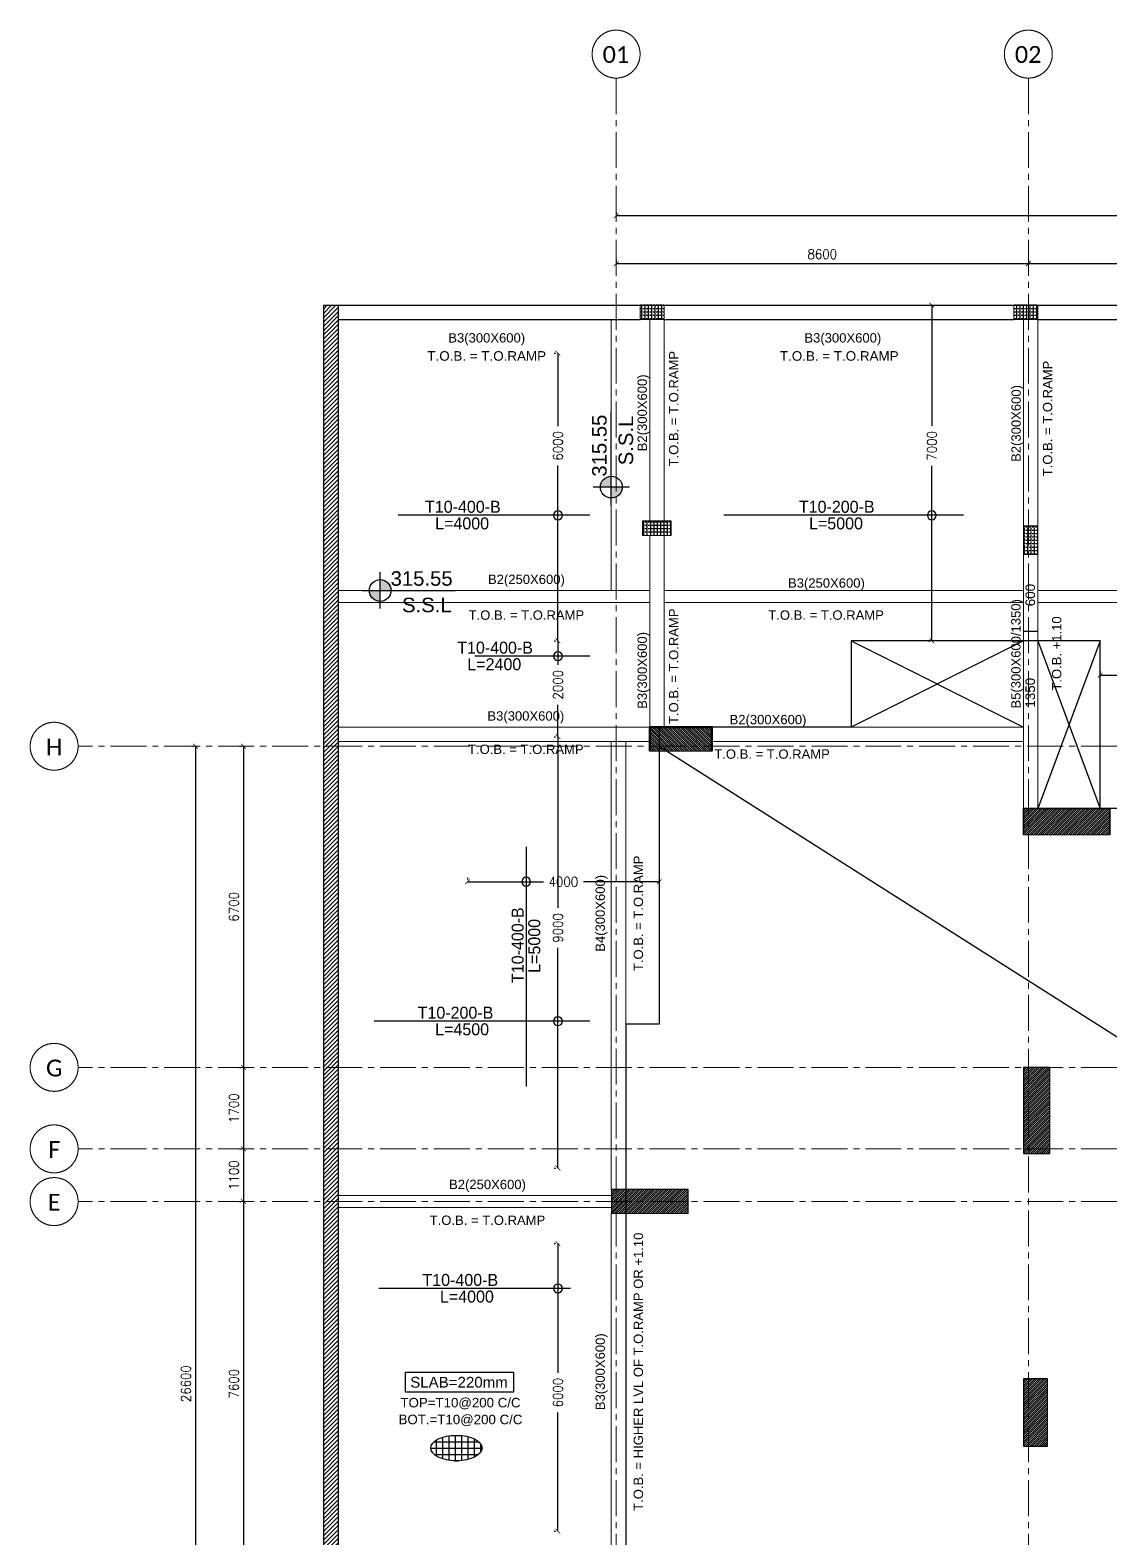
# Model space of a CAD drawing. Header units: millimetres. Extents: x -967280 to 3852, y 2833 to 1955156.
# Drawn here: x -353053 to -330529, y 597322 to 628777 of the extents above; entities that cross this region are included whole.
import ezdxf
from ezdxf.enums import TextEntityAlignment as Align

# ---------------------------------------------------------------- set-up
doc = ezdxf.new("R2010")
doc.units = ezdxf.units.MM
doc.header["$LTSCALE"] = 1000
doc.header["$PDMODE"] = 35
doc.header["$PDSIZE"] = 25
for name, pattern in [('$0$DASHED2', [0.375, 0.25, -0.125]), ('Columns_Structural070816$0$CENTER2', [1.125, 0.75, -0.125, 0.125, -0.125]), ('HRZN_Line-Ptrn-Sold', [9144001.0, 9144000.0, -1]), ('XREF-ST-FRAMING 1ST FLOOR$0$CENTER', [50.8, 31.75, -6.35, 6.35, -6.35]), ('XREF-ST-FRAMING 1ST FLOOR$0$HIDDEN2', [0.1875, 0.125, -0.0625])]:
    doc.linetypes.add(name, pattern=pattern)
for name, color, linetype in [('_N-DIM 3', 7, 'Continuous'), ('B05-FIRST FLOOR PLAN$0$STR_ROOF RFT$0$S-SYMB', 30, 'Continuous'), ('R.C. footing', 4, 'Continuous'), ('S - BATH Hach', 1, 'Continuous'), ('S - col hach', 1, 'Continuous'), ('S - dot', 1, 'Continuous'), ('S -Beams', 2, 'Continuous'), ('ST-LEVEL', 3, 'Continuous'), ('XREF-ST-FRAMING 1ST FLOOR$0$ST-BEAM', 4, 'XREF-ST-FRAMING 1ST FLOOR$0$HIDDEN2'), ('XREF-ST-FRAMING 1ST FLOOR$0$ST-BEAM MARK', 3, 'Continuous'), ('XREF-ST-FRAMING 1ST FLOOR$0$ST-SLAB TH. TXT', 3, 'Continuous')]:
    doc.layers.add(name, color=color, linetype=linetype)
for name, color, linetype, lineweight in [('A-AX-ATT-100', 7, 'HRZN_Line-Ptrn-Sold', 18), ('BEAMS', 3, 'HRZN_Line-Ptrn-Sold', 18), ('S - column', 6, 'Continuous', 60), ('S-TEXT-1', 3, 'Continuous', 20), ('S-TEXT-3', 8, 'Continuous', 13), ('ST-000-AXIS', 9, 'Columns_Structural070816$0$CENTER2', 9), ('ST-203-SLAB-TXT', 7, 'Continuous', 30), ('ST-RFT-BOT', 2, '$0$DASHED2', 30)]:
    doc.layers.add(name, color=color, linetype=linetype, lineweight=lineweight)
doc.styles.add('Arial_3', font='arial.ttf', dxfattribs={"height": 7999.15942})
doc.styles.add('B05-FIRST FLOOR PLAN$0$T25-100', font='STENCIL.shx', dxfattribs={"height": 250})
doc.styles.add('Calibri_2', font='calibri.ttf', dxfattribs={"height": 300})
doc.styles.add('ISO', font='isocp2.shx', dxfattribs={"width": 0.8})
doc.styles.add('STRECTURAL', font='arial.ttf')
doc.styles.add('TUNELNO', font='romans.shx', dxfattribs={"width": 0.9})
doc.styles.add('XREF-ST-FRAMING 1ST FLOOR$0$ROMANS-TITLE', font='ROMANS.shx', dxfattribs={"width": 0.8})
doc.styles.add('XREF-ST-FRAMING 1ST FLOOR$0$STRECTURAL', font='arial.ttf')
doc.dimstyles.new('Copy(2) of DSEC', dxfattribs={"dimtxt": 200, "dimasz": 100, "dimexe": 50, "dimexo": 80, "dimgap": 100, "dimtad": 1, "dimdec": 0, "dimrnd": 5, "dimzin": 0, "dimdsep": 46, "dimtxsty": 'TUNELNO', "dimblk": 'ARCHTICK', "dimcen": 0.09, "dimclrd": 1, "dimclre": 1, "dimclrt": 3, "dimadec": 0, "dimazin": 0, "dimtfac": 0.78125, "dimtdec": 0, "dimtix": 1, "dimtmove": 2, "dimatfit": 3, "dimldrblk": 'ARCHTICK', "dimfxl": 1, "dimtolj": 1, "dimtzin": 0, "dimarcsym": 0})
pattern_1 = [(90, (613578.686, -423037.37), (-69.85, 4e-15), [50.8, -19.05]), (180, (613578.686, -423037.37), (-9e-15, -69.85), [50.8, -19.05])]

# ---------------------------------------------------------------- blocks, each defined once
blk = doc.blocks.new('A$C46269fcd new')
at = {"layer": 'S - BATH Hach', "ltscale": 30, "transparency": 33554483}
h = blk.add_hatch(dxfattribs=at)
h.set_pattern_fill('ANSI31', color=1, scale=20)
h.set_pattern_definition([(45, (643184.17, -484711.8), (-44.9012806, 44.9012806), [])])
h.paths.add_polyline_path([(47835, 35800), (47835, -9200), (-6100, -9200), (-6100, 35800), (-5800, 35800), (-5800, -8900), (47535, -8900), (47535, 35800)])
at = {"layer": 'S - col hach', "true_color": 0xcd6928}
h = blk.add_hatch(dxfattribs=at)
h.set_pattern_fill('ANGLE', color=32, scale=10, angle=90)
h.set_pattern_definition([(90, (-414148.87, -510539.72), (-69.85, 4e-15), [50.8, -19.05]), (180, (-414148.87, -510539.72), (-9e-15, -69.85), [50.8, -19.05])])
h.paths.add_polyline_path([(550, 31300), (550, 31000), (1150, 31000), (1150, 31300)])
h = blk.add_hatch(dxfattribs=at)
h.set_pattern_fill('ANGLE', color=32, scale=10, angle=90)
h.set_pattern_definition([(90, (-416898.87, -510439.72), (-69.85, 4e-15), [50.8, -19.05]), (180, (-416898.87, -510439.72), (-9e-15, -69.85), [50.8, -19.05])])
h.paths.add_polyline_path([(8800, 31200), (8500, 31200), (8500, 30600), (8800, 30600)])
at = {"layer": 'R.C. footing'}
blk.add_line((-5800, 35800), (-5800, 35800), dxfattribs=at)
at = {"layer": 'R.C. footing', "color": 4, "ltscale": 30}
blk.add_lwpolyline([(47835, 35800), (47835, -9200), (-6100, -9200), (-6100, 35800), (-5800, 35800), (-5800, -8900), (47535, -8900), (47535, 35800)], close=True, dxfattribs=at)
at = {"layer": 'S - column', "lineweight": 15}
for points in [[(550, 31300), (550, 31000), (1150, 31000), (1150, 31300)], [(8800, 31200), (8500, 31200), (8500, 30600), (8800, 30600)]]:
    blk.add_lwpolyline(points, close=True, dxfattribs=at)
blk = doc.blocks.new('FROM FOUNDATION TO UPPER LOWER BASEMENT_COLUMNS(new2)')
at = {"layer": 'S - col hach'}
h = blk.add_hatch(dxfattribs=at)
h.set_pattern_fill('ANSI31', color=256, scale=10, angle=90)
h.set_pattern_definition([(135, (1651950.9, 412690.996), (-22.4506403, -22.4506403), [])])
h.paths.add_polyline_path([(418899, 637440), (417599, 637440), (417599, 636940), (418899, 636940)])
h = blk.add_hatch(dxfattribs=at)
h.set_pattern_fill('ANSI31', color=256, scale=10)
h.set_pattern_definition([(45, (193250.144, -596912.31), (-22.4506403, 22.4506403), [])])
h.paths.add_polyline_path([(427199, 635190), (427199, 635740), (425399, 635740), (425399, 635190)])
h = blk.add_hatch(dxfattribs=at)
h.set_pattern_fill('ANSI31', color=256, scale=10)
h.set_pattern_definition([(45, (-119733.897, -851549.915), (-22.4506403, 22.4506403), [])])
h.paths.add_polyline_path([(425949, 630340), (425399, 630340), (425399, 628540), (425949, 628540)])
h = blk.add_hatch(dxfattribs=at)
h.set_pattern_fill('ANSI31', color=256, scale=10)
h.set_pattern_definition([(45, (193250.144, -596912.31), (-22.4506403, 22.4506403), [])])
h.paths.add_polyline_path([(416799, 627290), (418399, 627290), (418399, 627790), (416799, 627790)])
h = blk.add_hatch(dxfattribs=at)
h.set_pattern_fill('ANSI31', color=256, scale=10)
h.set_pattern_definition([(45, (193250.144, -602312.31), (-22.4506403, 22.4506403), [])])
h.paths.add_polyline_path([(425899, 623840), (425399, 623840), (425399, 622440), (425899, 622440)])
at = {"layer": 'S - column', "lineweight": 15}
for points in [[(417599, 636940), (418899, 636940), (418899, 637440), (417599, 637440)], [(427199, 635190), (425399, 635190), (425399, 635740), (427199, 635740)], [(425949, 630340), (425399, 630340), (425399, 628540), (425949, 628540)], [(416799, 627790), (416799, 627290), (418399, 627290), (418399, 627790)], [(425899, 623840), (425399, 623840), (425399, 622440), (425899, 622440)]]:
    blk.add_lwpolyline(points, close=True, dxfattribs=at)
at = {"layer": 'ST-RFT-BOT', "color": 7, "linetype": 'Continuous', "ltscale": 30}
blk.add_line((427199, 635190), (427199, 635559), dxfattribs=at)
at = {"layer": 'ST-RFT-BOT', "color": 7, "linetype": 'Continuous', "lineweight": 50, "ltscale": 30}
blk.add_lwpolyline([(418899, 636940), (418899, 637440), (417599, 637440), (417599, 636940)], dxfattribs=at)
at = {"layer": 'ST-RFT-BOT', "color": 7, "linetype": 'Continuous', "ltscale": 30}
for points in [[(427199, 635190), (427199, 635740), (425399, 635740), (425399, 635190)], [(425399, 635190), (425399, 635740), (427199, 635740), (427199, 635190)], [(425949, 630340), (425399, 630340), (425399, 628540), (425949, 628540)], [(418399, 627290), (418399, 627790), (416799, 627790), (416799, 627290)], [(425899, 623840), (425399, 623840), (425399, 622440), (425899, 622440)]]:
    blk.add_lwpolyline(points, dxfattribs=at)
blk = doc.blocks.new('XREF-ST-FRAMING 1ST FLOOR$0$A-LVL_FFL-SSL')
at = {"layer": 'XREF-ST-FRAMING 1ST FLOOR$0$ST-SLAB TH. TXT', "ltscale": 800}
h = blk.add_hatch(color=256, dxfattribs=at)
h.paths.add_polyline_path([(0, 0), (150, 0, 0.414214), (0, 150)])
h.paths.add_polyline_path([(0, -150), (0, 0), (-150, 0, 0.414214)])
at = {"layer": 'XREF-ST-FRAMING 1ST FLOOR$0$ST-SLAB TH. TXT'}
for p, q in [((0, -250), (0, 250)), ((-250, 0), (250, 0))]:
    blk.add_line(p, q, dxfattribs=at)
at = {"layer": 'XREF-ST-FRAMING 1ST FLOOR$0$ST-SLAB TH. TXT', "ltscale": 800}
blk.add_line((0, 0), (1037, 0), dxfattribs=at)
at = {"layer": 'XREF-ST-FRAMING 1ST FLOOR$0$ST-SLAB TH. TXT'}
blk.add_circle((0, 0), 150, dxfattribs=at)
at = {"layer": 'XREF-ST-FRAMING 1ST FLOOR$0$ST-SLAB TH. TXT', "ltscale": 800, "style": 'XREF-ST-FRAMING 1ST FLOOR$0$ROMANS-TITLE', "width": 0.8}
for tag, p in [('FLOOR-LEVEL-FFL', (300, 100)), ('FLOOR-LEVEL-SSL', (300, -300))]:
    blk.add_attdef(tag, p, '', height=200, dxfattribs=at)
blk = doc.blocks.new('str col s')
at = {"layer": 'S - col hach', "true_color": 0xcd6928}
h = blk.add_hatch(dxfattribs=at)
h.set_pattern_fill('ANGLE', color=32, scale=10, angle=90)
h.set_pattern_definition(pattern_1)
h.paths.add_polyline_path([(-26250, -300), (-26250, 0), (-26750, 0), (-26750, -300)])
h = blk.add_hatch(dxfattribs=at)
h.set_pattern_fill('ANGLE', color=32, scale=10, angle=90)
h.set_pattern_definition(pattern_1)
h.paths.add_polyline_path([(-18450, -300), (-18450, 0), (-18950, 0), (-18950, -300)])
at = {"layer": 'S - column', "lineweight": 15}
for points in [[(-26250, 0), (-26750, 0), (-26750, -300), (-26250, -300)], [(-18450, 0), (-18950, 0), (-18950, -300), (-18450, -300)]]:
    blk.add_lwpolyline(points, close=True, dxfattribs=at)
blk = doc.blocks.new('_ArchTick')
at = {"color": 0, "linetype": 'ByBlock', "const_width": 0.15}
blk.add_lwpolyline([(-0.5, -0.5), (0.5, 0.5)], dxfattribs=at)
blk = doc.blocks.new('*D148')
at = {"layer": '_N-DIM 3', "color": 1, "lineweight": -2, "ltscale": 30, "transparency": 16777216}
for p, q in [((-343929, 611090), (-343929, 611060)), ((-343929, 611010), (-342346, 611010)), ((-339929, 611010), (-341512, 611010)), ((-339929, 611090), (-339929, 611060))]:
    blk.add_line(p, q, dxfattribs=at)
at = {"layer": 'Defpoints', "color": 0, "ltscale": 30, "transparency": 16777216}
for p in [(-343929, 611010), (-343929, 611010), (-339929, 611010)]:
    blk.add_point(p, dxfattribs=at)
at = {"layer": '_N-DIM 3', "color": 1, "lineweight": -2, "ltscale": 30, "transparency": 16777216, "xscale": 100, "yscale": 100, "zscale": 100, "rotation": 180}
blk.add_blockref('_ArchTick', (-343929, 611010), dxfattribs=at)
at = {"layer": '_N-DIM 3', "color": 1, "lineweight": -2, "ltscale": 30, "transparency": 16777216, "xscale": 100, "yscale": 100, "zscale": 100}
blk.add_blockref('_ArchTick', (-339929, 611010), dxfattribs=at)
at = {"layer": '_N-DIM 3', "color": 3, "ltscale": 30, "transparency": 16777216, "insert": (-341929, 611010), "char_height": 200, "attachment_point": 5, "style": 'TUNELNO'}
blk.add_mtext('\\A1;4000', dxfattribs=at)
blk = doc.blocks.new('*D149')
at = {"layer": '_N-DIM 3', "color": 1, "lineweight": -2, "ltscale": 30, "transparency": 16777216}
for p, q in [((-330729, 615401), (-330729, 615371)), ((-330729, 615321), (-329452, 615321)), ((-327729, 615321), (-328618, 615321)), ((-327729, 615401), (-327729, 615371))]:
    blk.add_line(p, q, dxfattribs=at)
at = {"layer": 'Defpoints', "color": 0, "ltscale": 30, "transparency": 16777216}
for p in [(-330729, 615321), (-330729, 615321), (-327729, 615321)]:
    blk.add_point(p, dxfattribs=at)
at = {"layer": '_N-DIM 3', "color": 1, "lineweight": -2, "ltscale": 30, "transparency": 16777216, "xscale": 100, "yscale": 100, "zscale": 100, "rotation": 180}
blk.add_blockref('_ArchTick', (-330729, 615321), dxfattribs=at)
at = {"layer": '_N-DIM 3', "color": 1, "lineweight": -2, "ltscale": 30, "transparency": 16777216, "xscale": 100, "yscale": 100, "zscale": 100}
blk.add_blockref('_ArchTick', (-327729, 615321), dxfattribs=at)
at = {"layer": '_N-DIM 3', "color": 3, "ltscale": 30, "transparency": 16777216, "insert": (-329035, 615321), "char_height": 200, "attachment_point": 5, "style": 'TUNELNO'}
blk.add_mtext('\\A1;3000', dxfattribs=at)
blk = doc.blocks.new('*D160')
at = {"layer": '_N-DIM 3', "color": 1, "lineweight": -2, "ltscale": 30, "transparency": 16777216}
for p, q in [((-334323, 623037), (-334293, 623037)), ((-334243, 623037), (-334243, 620522)), ((-334243, 616037), (-334243, 619687)), ((-334323, 616037), (-334293, 616037))]:
    blk.add_line(p, q, dxfattribs=at)
at = {"layer": 'Defpoints', "color": 0, "ltscale": 30, "transparency": 16777216}
for p in [(-334243, 623037), (-334243, 623037), (-334243, 616037)]:
    blk.add_point(p, dxfattribs=at)
at = {"layer": '_N-DIM 3', "color": 1, "lineweight": -2, "ltscale": 30, "transparency": 16777216, "xscale": 100, "yscale": 100, "zscale": 100}
for p, rotation in [((-334243, 623037), 90), ((-334243, 616037), 270)]:
    blk.add_blockref('_ArchTick', p, dxfattribs=dict(at, rotation=rotation))
at = {"layer": '_N-DIM 3', "color": 3, "ltscale": 30, "transparency": 16777216, "insert": (-334243, 620104), "char_height": 200, "attachment_point": 5, "rotation": 90, "style": 'TUNELNO'}
blk.add_mtext('\\A1;7000', dxfattribs=at)
blk = doc.blocks.new('*D161')
at = {"layer": '_N-DIM 3', "color": 1, "lineweight": -2, "ltscale": 30, "transparency": 16777216}
for p, q in [((-342123, 622037), (-342093, 622037)), ((-342043, 622037), (-342043, 620517)), ((-342043, 616037), (-342043, 619692)), ((-342123, 616037), (-342093, 616037))]:
    blk.add_line(p, q, dxfattribs=at)
at = {"layer": 'Defpoints', "color": 0, "ltscale": 30, "transparency": 16777216}
for p in [(-342043, 622037), (-342043, 622037), (-342043, 616037)]:
    blk.add_point(p, dxfattribs=at)
at = {"layer": '_N-DIM 3', "color": 1, "lineweight": -2, "ltscale": 30, "transparency": 16777216, "xscale": 100, "yscale": 100, "zscale": 100}
for p, rotation in [((-342043, 622037), 90), ((-342043, 616037), 270)]:
    blk.add_blockref('_ArchTick', p, dxfattribs=dict(at, rotation=rotation))
at = {"layer": '_N-DIM 3', "color": 3, "ltscale": 30, "transparency": 16777216, "insert": (-342043, 620104), "char_height": 200, "attachment_point": 5, "rotation": 90, "style": 'TUNELNO'}
blk.add_mtext('\\A1;6000', dxfattribs=at)
blk = doc.blocks.new('*D162')
at = {"layer": '_N-DIM 3', "color": 1, "lineweight": -2, "ltscale": 30, "transparency": 16777216}
for p, q in [((-342123, 616037), (-342093, 616037)), ((-342043, 616037), (-342043, 615537)), ((-342043, 614037), (-342043, 614703)), ((-342123, 614037), (-342093, 614037))]:
    blk.add_line(p, q, dxfattribs=at)
at = {"layer": 'Defpoints', "color": 0, "ltscale": 30, "transparency": 16777216}
for p in [(-342043, 616037), (-342043, 616037), (-342043, 614037)]:
    blk.add_point(p, dxfattribs=at)
at = {"layer": '_N-DIM 3', "color": 1, "lineweight": -2, "ltscale": 30, "transparency": 16777216, "xscale": 100, "yscale": 100, "zscale": 100}
for p, rotation in [((-342043, 616037), 90), ((-342043, 614037), 270)]:
    blk.add_blockref('_ArchTick', p, dxfattribs=dict(at, rotation=rotation))
at = {"layer": '_N-DIM 3', "color": 3, "ltscale": 30, "transparency": 16777216, "insert": (-342043, 615120), "char_height": 200, "attachment_point": 5, "rotation": 90, "style": 'TUNELNO'}
blk.add_mtext('\\A1;2000', dxfattribs=at)
blk = doc.blocks.new('*D163')
at = {"layer": '_N-DIM 3', "color": 1, "lineweight": -2, "ltscale": 30, "transparency": 16777216}
for p, q in [((-342123, 614037), (-342093, 614037)), ((-342043, 614037), (-342043, 610463)), ((-342043, 605037), (-342043, 609629)), ((-342123, 605037), (-342093, 605037))]:
    blk.add_line(p, q, dxfattribs=at)
at = {"layer": 'Defpoints', "color": 0, "ltscale": 30, "transparency": 16777216}
for p in [(-342043, 614037), (-342043, 614037), (-342043, 605037)]:
    blk.add_point(p, dxfattribs=at)
at = {"layer": '_N-DIM 3', "color": 1, "lineweight": -2, "ltscale": 30, "transparency": 16777216, "xscale": 100, "yscale": 100, "zscale": 100}
for p, rotation in [((-342043, 614037), 90), ((-342043, 605037), 270)]:
    blk.add_blockref('_ArchTick', p, dxfattribs=dict(at, rotation=rotation))
at = {"layer": '_N-DIM 3', "color": 3, "ltscale": 30, "transparency": 16777216, "insert": (-342043, 610046), "char_height": 200, "attachment_point": 5, "rotation": 90, "style": 'TUNELNO'}
blk.add_mtext('\\A1;9000', dxfattribs=at)
blk = doc.blocks.new('*D164')
at = {"layer": '_N-DIM 3', "color": 1, "lineweight": -2, "ltscale": 30, "transparency": 16777216}
for p, q in [((-342123, 603462), (-342093, 603462)), ((-342043, 603462), (-342043, 600764)), ((-342043, 597462), (-342043, 599938)), ((-342123, 597462), (-342093, 597462))]:
    blk.add_line(p, q, dxfattribs=at)
at = {"layer": 'Defpoints', "color": 0, "ltscale": 30, "transparency": 16777216}
for p in [(-342043, 603462), (-342043, 603462), (-342043, 597462)]:
    blk.add_point(p, dxfattribs=at)
at = {"layer": '_N-DIM 3', "color": 1, "lineweight": -2, "ltscale": 30, "transparency": 16777216, "xscale": 100, "yscale": 100, "zscale": 100}
for p, rotation in [((-342043, 603462), 90), ((-342043, 597462), 270)]:
    blk.add_blockref('_ArchTick', p, dxfattribs=dict(at, rotation=rotation))
at = {"layer": '_N-DIM 3', "color": 3, "ltscale": 30, "transparency": 16777216, "insert": (-342043, 600351), "char_height": 200, "attachment_point": 5, "rotation": 90, "style": 'TUNELNO'}
blk.add_mtext('\\A1;6000', dxfattribs=at)
blk = doc.blocks.new('00_block1010')
at = {"layer": 'S-TEXT-1', "style": 'ISO', "width": 0.8}
for tag, p in [('LINE_2', (40.7, 44.3)), ('LINE_1', (40.7, 75.2))]:
    blk.add_attdef(tag, text='', height=22.5, dxfattribs=at).set_placement(p, align=Align.CENTER)
at = {"layer": 'S-TEXT-3', "style": 'ISO', "width": 0.8}
blk.add_attdef('LINE_3', text='', height=18, dxfattribs=at).set_placement((40.7, 13.4), align=Align.CENTER)
blk = doc.blocks.new('Grid - HRZN_G-Datm-Grid-Head-1554275-FIRST FLOOR FFL_1_')
at = {"layer": 'A-AX-ATT-100'}
blk.add_circle((0, 0), 5, dxfattribs=at)
blk = doc.blocks.new('*D1494')
at = {"layer": '_N-DIM 3', "color": 1, "linetype": 'Continuous', "lineweight": -2, "ltscale": 30, "transparency": 16777216}
for p, q in [((525499, 747185), (525499, 747155)), ((533099, 747105), (525499, 747105)), ((533099, 747185), (533099, 747155))]:
    blk.add_line(p, q, dxfattribs=at)
at = {"layer": 'Defpoints', "color": 0, "linetype": 'Continuous', "ltscale": 30, "transparency": 16777216}
for p in [(525499, 747105), (525499, 747105), (533099, 747105)]:
    blk.add_point(p, dxfattribs=at)
at = {"layer": '_N-DIM 3', "color": 1, "linetype": 'Continuous', "lineweight": -2, "ltscale": 30, "transparency": 16777216, "xscale": 100, "yscale": 100, "zscale": 100, "rotation": 180}
blk.add_blockref('_ArchTick', (525499, 747105), dxfattribs=at)
at = {"layer": '_N-DIM 3', "color": 1, "linetype": 'Continuous', "lineweight": -2, "ltscale": 30, "transparency": 16777216, "xscale": 100, "yscale": 100, "zscale": 100}
blk.add_blockref('_ArchTick', (533099, 747105), dxfattribs=at)
at = {"layer": '_N-DIM 3', "color": 3, "linetype": 'Continuous', "ltscale": 30, "transparency": 16777216, "insert": (529299, 747305), "char_height": 200, "attachment_point": 5, "style": 'TUNELNO'}
blk.add_mtext('\\A1;7600', dxfattribs=at)
blk = doc.blocks.new('*D1495')
at = {"layer": '_N-DIM 3', "color": 1, "linetype": 'Continuous', "lineweight": -2, "ltscale": 30, "transparency": 16777216}
for p, q in [((516899, 747185), (516899, 747155)), ((525499, 747105), (516899, 747105)), ((525499, 747185), (525499, 747155))]:
    blk.add_line(p, q, dxfattribs=at)
at = {"layer": 'Defpoints', "color": 0, "linetype": 'Continuous', "ltscale": 30, "transparency": 16777216}
for p in [(516899, 747105), (516899, 747105), (525499, 747105)]:
    blk.add_point(p, dxfattribs=at)
at = {"layer": '_N-DIM 3', "color": 1, "linetype": 'Continuous', "lineweight": -2, "ltscale": 30, "transparency": 16777216, "xscale": 100, "yscale": 100, "zscale": 100, "rotation": 180}
blk.add_blockref('_ArchTick', (516899, 747105), dxfattribs=at)
at = {"layer": '_N-DIM 3', "color": 1, "linetype": 'Continuous', "lineweight": -2, "ltscale": 30, "transparency": 16777216, "xscale": 100, "yscale": 100, "zscale": 100}
blk.add_blockref('_ArchTick', (525499, 747105), dxfattribs=at)
at = {"layer": '_N-DIM 3', "color": 3, "linetype": 'Continuous', "ltscale": 30, "transparency": 16777216, "insert": (521199, 747305), "char_height": 200, "attachment_point": 5, "style": 'TUNELNO'}
blk.add_mtext('\\A1;8600', dxfattribs=at)
blk = doc.blocks.new('*D1496')
at = {"layer": '_N-DIM 3', "color": 1, "linetype": 'Continuous', "lineweight": -2, "ltscale": 30, "transparency": 16777216}
for p, q in [((516899, 748185), (516899, 748155)), ((563099, 748105), (516899, 748105)), ((563099, 748185), (563099, 748155))]:
    blk.add_line(p, q, dxfattribs=at)
at = {"layer": 'Defpoints', "color": 0, "linetype": 'Continuous', "ltscale": 30, "transparency": 16777216}
for p in [(516899, 748105), (516899, 748105), (563099, 748105)]:
    blk.add_point(p, dxfattribs=at)
at = {"layer": '_N-DIM 3', "color": 1, "linetype": 'Continuous', "lineweight": -2, "ltscale": 30, "transparency": 16777216, "xscale": 100, "yscale": 100, "zscale": 100, "rotation": 180}
blk.add_blockref('_ArchTick', (516899, 748105), dxfattribs=at)
at = {"layer": '_N-DIM 3', "color": 1, "linetype": 'Continuous', "lineweight": -2, "ltscale": 30, "transparency": 16777216, "xscale": 100, "yscale": 100, "zscale": 100}
blk.add_blockref('_ArchTick', (563099, 748105), dxfattribs=at)
at = {"layer": '_N-DIM 3', "color": 3, "linetype": 'Continuous', "ltscale": 30, "transparency": 16777216, "insert": (539999, 748305), "char_height": 200, "attachment_point": 5, "style": 'TUNELNO'}
blk.add_mtext('\\A1;46200', dxfattribs=at)
blk = doc.blocks.new('*D1505')
at = {"layer": '_N-DIM 3', "color": 1, "linetype": 'Continuous', "lineweight": -2, "ltscale": 30, "transparency": 16777216}
for p, q in [((509045, 737040), (509075, 737040)), ((509125, 737040), (509125, 730340)), ((509045, 730340), (509075, 730340))]:
    blk.add_line(p, q, dxfattribs=at)
at = {"layer": 'Defpoints', "color": 0, "linetype": 'Continuous', "ltscale": 30, "transparency": 16777216}
for p in [(509125, 737040), (509125, 730340), (509125, 730340)]:
    blk.add_point(p, dxfattribs=at)
at = {"layer": '_N-DIM 3', "color": 1, "linetype": 'Continuous', "lineweight": -2, "ltscale": 30, "transparency": 16777216, "xscale": 100, "yscale": 100, "zscale": 100}
for p, rotation in [((509125, 737040), 90), ((509125, 730340), 270)]:
    blk.add_blockref('_ArchTick', p, dxfattribs=dict(at, rotation=rotation))
at = {"layer": '_N-DIM 3', "color": 3, "linetype": 'Continuous', "ltscale": 30, "transparency": 16777216, "insert": (508925, 733690), "char_height": 200, "attachment_point": 5, "rotation": 90, "style": 'TUNELNO'}
blk.add_mtext('\\A1;6700', dxfattribs=at)
blk = doc.blocks.new('*D1506')
at = {"layer": '_N-DIM 3', "color": 1, "linetype": 'Continuous', "lineweight": -2, "ltscale": 30, "transparency": 16777216}
for p, q in [((509045, 730340), (509075, 730340)), ((509125, 730340), (509125, 728640)), ((509045, 728640), (509075, 728640))]:
    blk.add_line(p, q, dxfattribs=at)
at = {"layer": 'Defpoints', "color": 0, "linetype": 'Continuous', "ltscale": 30, "transparency": 16777216}
for p in [(509125, 730340), (509125, 728640), (509125, 728640)]:
    blk.add_point(p, dxfattribs=at)
at = {"layer": '_N-DIM 3', "color": 1, "linetype": 'Continuous', "lineweight": -2, "ltscale": 30, "transparency": 16777216, "xscale": 100, "yscale": 100, "zscale": 100}
for p, rotation in [((509125, 730340), 90), ((509125, 728640), 270)]:
    blk.add_blockref('_ArchTick', p, dxfattribs=dict(at, rotation=rotation))
at = {"layer": '_N-DIM 3', "color": 3, "linetype": 'Continuous', "ltscale": 30, "transparency": 16777216, "insert": (508925, 729490), "char_height": 200, "attachment_point": 5, "rotation": 90, "style": 'TUNELNO'}
blk.add_mtext('\\A1;1700', dxfattribs=at)
blk = doc.blocks.new('*D1507')
at = {"layer": '_N-DIM 3', "color": 1, "linetype": 'Continuous', "lineweight": -2, "ltscale": 30, "transparency": 16777216}
for p, q in [((509045, 728640), (509075, 728640)), ((509125, 728640), (509125, 727540)), ((509045, 727540), (509075, 727540))]:
    blk.add_line(p, q, dxfattribs=at)
at = {"layer": 'Defpoints', "color": 0, "linetype": 'Continuous', "ltscale": 30, "transparency": 16777216}
for p in [(509125, 728640), (509125, 727540), (509125, 727540)]:
    blk.add_point(p, dxfattribs=at)
at = {"layer": '_N-DIM 3', "color": 1, "linetype": 'Continuous', "lineweight": -2, "ltscale": 30, "transparency": 16777216, "xscale": 100, "yscale": 100, "zscale": 100}
for p, rotation in [((509125, 728640), 90), ((509125, 727540), 270)]:
    blk.add_blockref('_ArchTick', p, dxfattribs=dict(at, rotation=rotation))
at = {"layer": '_N-DIM 3', "color": 3, "linetype": 'Continuous', "ltscale": 30, "transparency": 16777216, "insert": (508925, 728090), "char_height": 200, "attachment_point": 5, "rotation": 90, "style": 'TUNELNO'}
blk.add_mtext('\\A1;1100', dxfattribs=at)
blk = doc.blocks.new('*D1508')
at = {"layer": '_N-DIM 3', "color": 1, "linetype": 'Continuous', "lineweight": -2, "ltscale": 30, "transparency": 16777216}
for p, q in [((509045, 727540), (509075, 727540)), ((509125, 727540), (509125, 719940)), ((509045, 719940), (509075, 719940))]:
    blk.add_line(p, q, dxfattribs=at)
at = {"layer": 'Defpoints', "color": 0, "linetype": 'Continuous', "ltscale": 30, "transparency": 16777216}
for p in [(509125, 727540), (509125, 719940), (509125, 719940)]:
    blk.add_point(p, dxfattribs=at)
at = {"layer": '_N-DIM 3', "color": 1, "linetype": 'Continuous', "lineweight": -2, "ltscale": 30, "transparency": 16777216, "xscale": 100, "yscale": 100, "zscale": 100}
for p, rotation in [((509125, 727540), 90), ((509125, 719940), 270)]:
    blk.add_blockref('_ArchTick', p, dxfattribs=dict(at, rotation=rotation))
at = {"layer": '_N-DIM 3', "color": 3, "linetype": 'Continuous', "ltscale": 30, "transparency": 16777216, "insert": (508925, 723740), "char_height": 200, "attachment_point": 5, "rotation": 90, "style": 'TUNELNO'}
blk.add_mtext('\\A1;7600', dxfattribs=at)
blk = doc.blocks.new('*D1512')
at = {"layer": '_N-DIM 3', "color": 1, "linetype": 'Continuous', "lineweight": -2, "ltscale": 30, "transparency": 16777216}
for p, q in [((508045, 737040), (508075, 737040)), ((508125, 737040), (508125, 710440)), ((508045, 710440), (508075, 710440))]:
    blk.add_line(p, q, dxfattribs=at)
at = {"layer": 'Defpoints', "color": 0, "linetype": 'Continuous', "ltscale": 30, "transparency": 16777216}
for p in [(508125, 737040), (508125, 710440), (508125, 710440)]:
    blk.add_point(p, dxfattribs=at)
at = {"layer": '_N-DIM 3', "color": 1, "linetype": 'Continuous', "lineweight": -2, "ltscale": 30, "transparency": 16777216, "xscale": 100, "yscale": 100, "zscale": 100}
for p, rotation in [((508125, 737040), 90), ((508125, 710440), 270)]:
    blk.add_blockref('_ArchTick', p, dxfattribs=dict(at, rotation=rotation))
at = {"layer": '_N-DIM 3', "color": 3, "linetype": 'Continuous', "ltscale": 30, "transparency": 16777216, "insert": (507925, 723740), "char_height": 200, "attachment_point": 5, "rotation": 90, "style": 'TUNELNO'}
blk.add_mtext('\\A1;26600', dxfattribs=at)
blk = doc.blocks.new('AXES-00')
at = {"layer": 'ST-000-AXIS'}
for p, q in [((516898.9, 750979.6), (516898.9, 695813.8)), ((525498.9, 750979.6), (525498.9, 695813.8)), ((575723.2, 737039.7), (505674.3, 737039.7)), ((575723.2, 730339.7), (505674.3, 730339.7)), ((575723.2, 728639.7), (505674.3, 728639.7)), ((575723.2, 727539.7), (505674.3, 727539.7))]:
    blk.add_line(p, q, dxfattribs=at)
at = {"layer": 'A-AX-ATT-100'}
for p, xscale, yscale, zscale, rotation in [((516898.9, 751479.6), 99.99999999999993, 99.99999999999993, 99.99999999999993, 180), ((525498.9, 751479.6), 99.99999999999993, 99.99999999999993, 99.99999999999993, 180), ((505174.3, 737039.7), 100.0000000000001, 100.0000000000001, 100.0000000000001, 90), ((505174.3, 730339.7), 100.0000000000001, 100.0000000000001, 100.0000000000001, 90), ((505174.3, 728639.7), 100.0000000000001, 100.0000000000001, 100.0000000000001, 90), ((505174.3, 727539.7), 100.0000000000001, 100.0000000000001, 100.0000000000001, 90)]:
    blk.add_blockref('Grid - HRZN_G-Datm-Grid-Head-1554275-FIRST FLOOR FFL_1_', p, dxfattribs=dict(at, xscale=xscale, yscale=yscale, zscale=zscale, rotation=rotation))
at = {"layer": 'A-AX-ATT-100', "linetype": 'Continuous', "lineweight": 13, "char_height": 350, "attachment_point": 1, "style": 'Calibri_2'}
for s, insert, width in [('01', (516618, 751647.5), 673.417), ('02', (525218, 751647.5), 673.417), ('H', (505005.2, 737201), 416.877), ('G', (505005.2, 730501), 416.877), ('F', (505051.7, 728801), 304.641), ('E', (505041.7, 727701), 328.692)]:
    blk.add_mtext(s, dxfattribs=dict(at, insert=insert, width=width))
at = {"layer": '_N-DIM 3', "color": 3, "linetype": 'Continuous', "ltscale": 30}
for base, p1, p2, picture, middle in [((516898.9, 748104.7), (563098.9, 748104.7), (516898.9, 748104.7), '*D1496', (539998.9, 748304.7)), ((516898.9, 747104.7), (525498.9, 747104.7), (516898.9, 747104.7), '*D1495', (521198.9, 747304.7)), ((525498.9, 747104.7), (533098.9, 747104.7), (525498.9, 747104.7), '*D1494', (529298.9, 747304.7))]:
    dim = blk.add_linear_dim(base=base, p1=p1, p2=p2, dimstyle='Copy(2) of DSEC', dxfattribs=at)
    dim.commit()
    dim.dimension.update_dxf_attribs({"geometry": picture, "text_midpoint": middle})
for base, p1, p2, picture, middle in [((508125, 710439.7), (508125, 737039.7), (508125, 710439.7), '*D1512', (507925, 723739.7)), ((509125, 730339.7), (509125, 737039.7), (509125, 730339.7), '*D1505', (508925, 733689.7)), ((509125, 728639.7), (509125, 730339.7), (509125, 728639.7), '*D1506', (508925, 729489.7)), ((509125, 727539.7), (509125, 728639.7), (509125, 727539.7), '*D1507', (508925, 728089.7)), ((509125, 719939.7), (509125, 727539.7), (509125, 719939.7), '*D1508', (508925, 723739.7))]:
    dim = blk.add_linear_dim(base=base, p1=p1, p2=p2, angle=90, dimstyle='Copy(2) of DSEC', dxfattribs=at)
    dim.commit()
    dim.dimension.update_dxf_attribs({"geometry": picture, "text_midpoint": middle})

msp = doc.modelspace()

# ---------------------------------------------------------------- hatches: boundary and pattern name
at = {"layer": 'ST-LEVEL'}
h = msp.add_hatch(dxfattribs=at)
h.set_pattern_fill('NET', color=6, scale=1057.870248)
h.set_pattern_definition([(0, (-371020.48, 636351.75), (0, 132.23378), []), (90, (-371020.48, 636351.75), (-132.23378, 8e-15), [])])
edge = h.paths.add_edge_path()
edge.add_ellipse((-344161.5, 599196.3), major_axis=(535.4, 0), ratio=0.4996806, start_angle=0, end_angle=360)

# ---------------------------------------------------------------- linework, layer by layer
at = {"layer": 'B05-FIRST FLOOR PLAN$0$STR_ROOF RFT$0$S-SYMB', "extrusion": (0, 0, -1)}
for centre in [(342043.2, 618655.4), (334243.2, 618655.4), (342043.2, 615716.6), (342705.5, 611010), (342043.2, 608100.5), (342043.2, 602524.9)]:
    msp.add_circle(centre, 92.8, dxfattribs=at)
at = {"layer": 'BEAMS'}
for p, q in [((-340928.7, 617087.4), (-340928.7, 622737.4)), ((-340128.7, 618537.4), (-340128.7, 622737.4)), ((-339828.7, 622737.4), (-339828.7, 618524.1)), ((-332328.7, 618437.4), (-332328.7, 622737.4)), ((-332028.7, 622737.4), (-332028.7, 618437.4)), ((-340128.7, 614237.4), (-340128.7, 618237.4)), ((-339828.7, 618237.4), (-339828.7, 614237.4)), ((-332328.7, 612537.4), (-332328.7, 617837.4)), ((-332028.7, 617837.4), (-332028.7, 612537.4)), ((-346628.7, 617087.4), (-340128.7, 617087.4)), ((-339828.7, 617087.4), (-332328.7, 617087.4)), ((-332028.7, 617087.4), (-324728.7, 617087.4)), ((-346628.7, 616837.4), (-340128.7, 616837.4)), ((-339828.7, 616837.4), (-332328.7, 616837.4)), ((-332028.7, 616837.4), (-324728.7, 616837.4)), ((-346628.7, 614237.4), (-340128.7, 614237.4)), ((-332328.7, 614237.4), (-338828.7, 614237.4)), ((-346628.7, 613937.4), (-340128.7, 613937.4)), ((-340928.7, 604587.4), (-340928.7, 613937.4)), ((-340628.7, 604587.4), (-340628.7, 613937.4)), ((-332328.7, 613937.4), (-338828.7, 613937.4)), ((-346628.7, 604462.4), (-340928.7, 604462.4)), ((-346628.7, 604212.4), (-340928.7, 604212.4)), ((-340928.7, 596987.4), (-340928.7, 604087.4)), ((-340628.7, 596987.4), (-340628.7, 604087.4))]:
    msp.add_line(p, q, dxfattribs=at)
at = {"layer": 'S - dot'}
msp.add_line((-339928.7, 613837.4), (-293293.7, 584237.4), dxfattribs=at)
at = {"layer": 'S -Beams', "ltscale": 30}
for p, q in [((-346628.7, 623037.4), (-340328.7, 623037.4)), ((-339828.7, 623037.4), (-332528.7, 623037.4)), ((-332028.7, 623037.4), (-324928.7, 623037.4)), ((-346628.7, 622737.4), (-340328.7, 622737.4)), ((-339828.7, 622737.4), (-332528.7, 622737.4)), ((-332028.7, 622737.4), (-324928.7, 622737.4))]:
    msp.add_line(p, q, dxfattribs=at)
at = {"layer": 'S -Beams', "color": 6, "ltscale": 30}
msp.add_lwpolyline([(-346928.7, 623037.4), (-292993.7, 623037.4), (-292993.7, 616837.4), (-313028.7, 616837.4), (-313028.7, 613637.4), (-317228.7, 613637.4), (-317228.7, 614837.4), (-323078.7, 614837.4), (-323078.7, 612537.4), (-330728.7, 612537.4), (-330728.7, 616037.4), (-335928.7, 616037.4), (-335928.7, 614237.4), (-339928.7, 614237.4), (-339928.7, 608037.4), (-340628.7, 608037.4), (-340628.7, 593037.4), (-339928.7, 593037.4), (-339928.7, 586837.4), (-339828.7, 586837.4), (-339828.7, 584237.4), (-292993.7, 584237.4), (-292993.7, 578037.4), (-346928.7, 578037.4)], close=True, dxfattribs=at)
at = {"layer": 'ST-203-SLAB-TXT'}
msp.add_lwpolyline([(-345225.4, 600777.1), (-342971.7, 600777.1), (-342971.7, 600358), (-345225.4, 600358)], close=True, dxfattribs=at)
at = {"layer": 'ST-LEVEL'}
msp.add_ellipse((-344161.5, 599196.3), major_axis=(535.4, 0), ratio=0.4996806, dxfattribs=at)
at = {"layer": 'ST-RFT-BOT', "ltscale": 30}
for p, q in [((-341378.7, 618655.4), (-345378.7, 618655.4)), ((-333578.7, 618655.4), (-338578.7, 618655.4)), ((-341378.7, 615716.6), (-343778.7, 615716.6)), ((-342705.5, 611737.4), (-342705.5, 606737.4)), ((-341378.7, 608100.5), (-345878.7, 608100.5)), ((-341778.7, 602524.9), (-345778.7, 602524.9))]:
    msp.add_line(p, q, dxfattribs=at)
at = {"layer": 'ST-RFT-BOT', "color": 1, "linetype": 'Continuous', "ltscale": 30}
for p, q in [((-332328.7, 616237.4), (-332028.7, 616237.4)), ((-332328.7, 616037.4), (-335928.7, 614237.4)), ((-335928.7, 616037.4), (-332328.7, 614237.4)), ((-330728.7, 616037.4), (-332028.7, 612537.4)), ((-332028.7, 616037.4), (-330728.7, 612537.4))]:
    msp.add_line(p, q, dxfattribs=at)

# ---------------------------------------------------------------- block references
at = {"layer": 'S - column', "color": 7, "true_color": 0xffffff}
msp.add_blockref('A$C46269fcd new', (-340828.7, 587237.4), dxfattribs=at)
at = {"layer": 'S - column'}
msp.add_blockref('FROM FOUNDATION TO UPPER LOWER BASEMENT_COLUMNS(new2)', (-757727.6, -23202.4), dxfattribs=at)
at = {"layer": 'S -Beams'}
msp.add_blockref('AXES-00', (-857727.6, -123202.4), dxfattribs=at)
at = {"layer": 'ST-203-SLAB-TXT', "linetype": 'XREF-ST-FRAMING 1ST FLOOR$0$CENTER', "ltscale": 0.25}
ref = msp.add_blockref('XREF-ST-FRAMING 1ST FLOOR$0$A-LVL_FFL-SSL', (-340928.7, 619244.9), dxfattribs=dict(at, xscale=1.514618581711641, yscale=1.514618581711641, zscale=1.514618581711641, rotation=90))
ref.add_attrib('FLOOR-LEVEL-FFL', '315.55', (-341026.9, 619461.2), dxfattribs={"layer": 'XREF-ST-FRAMING 1ST FLOOR$0$ST-BEAM MARK', "color": 7, "ltscale": 800, "height": 302.92, "rotation": 90, "style": 'XREF-ST-FRAMING 1ST FLOOR$0$STRECTURAL'})
ref.add_attrib('FLOOR-LEVEL-SSL', 'S.S.L', (-340474.3, 619699.3), dxfattribs={"layer": 'XREF-ST-FRAMING 1ST FLOOR$0$ST-BEAM', "color": 7, "ltscale": 800, "height": 302.92, "rotation": 90, "style": 'XREF-ST-FRAMING 1ST FLOOR$0$STRECTURAL'})
ref = msp.add_blockref('XREF-ST-FRAMING 1ST FLOOR$0$A-LVL_FFL-SSL', (-345749.8, 617087.4), dxfattribs=dict(at, xscale=1.51461858171163, yscale=1.51461858171163, zscale=1.51461858171163))
ref.add_attrib('FLOOR-LEVEL-FFL', '315.55', (-345533.6, 617185.6), dxfattribs={"layer": 'XREF-ST-FRAMING 1ST FLOOR$0$ST-BEAM MARK', "color": 7, "ltscale": 800, "height": 302.92, "style": 'XREF-ST-FRAMING 1ST FLOOR$0$STRECTURAL'})
ref.add_attrib('FLOOR-LEVEL-SSL', 'S.S.L', (-345295.4, 616633), dxfattribs={"layer": 'XREF-ST-FRAMING 1ST FLOOR$0$ST-BEAM', "color": 7, "ltscale": 800, "height": 302.92, "style": 'XREF-ST-FRAMING 1ST FLOOR$0$STRECTURAL'})
at = {"layer": 'ST-LEVEL'}
ref = msp.add_blockref('00_block1010', (-344305.1, 599489.5), dxfattribs=dict(at, xscale=5.652994139727763, yscale=5.652994139727763, zscale=5.652994139727763))
ref.add_attrib('LINE_1', 'TOP=T10@200 C/C', dxfattribs={"layer": 'S-TEXT-1', "height": 198.351, "style": 'STRECTURAL'}).set_placement((-344075.2, 599983.9), align=Align.BOTTOM_CENTER)
ref.add_attrib('LINE_2', 'BOT.=T10@200 C/C', dxfattribs={"layer": 'S-TEXT-1', "height": 198.351, "style": 'STRECTURAL'}).set_placement((-344075.2, 599692.6), align=Align.CENTER)
at = {"layer": 'ST-RFT-BOT', "color": 1, "linetype": 'Continuous'}
msp.add_blockref('str col s', (-313578.7, 623037.4), dxfattribs=at)

# ---------------------------------------------------------------- texts
at = {"layer": 'BEAMS', "color": 7, "style": 'Arial_3'}
for p in [(-343528.7, 622357.6), (-336099.3, 622357.6)]:
    msp.add_text('B3(300X600)', height=194.734, dxfattribs=at).set_placement(p, align=Align.MIDDLE_CENTER)
at = {"layer": 'BEAMS', "style": 'Arial_3'}
for s, p in [('T.O.B. = T.O.RAMP', (-339471.9, 620880.3)), ('B2(300X600)', (-340128.7, 620793.1)), ('T.O.B. = T.O.RAMP', (-331671.9, 620675.2)), ('B2(300X600)', (-332328.7, 620571.6)), ('T.O.B. = T.O.RAMP', (-339471.9, 615506.8)), ('B3(300X600)', (-340128.7, 615419.7)), ('T.O.B. = T.O.RAMP', (-340209.1, 610351)), ('B4(300X600)', (-341005.1, 610351)), ('T.O.B. = HIGHER LVL OF T.O.RAMP OR +1.10', (-340209.1, 600787.4)), ('B3(300X600)', (-341005.1, 600787.4))]:
    msp.add_text(s, height=194.734, rotation=90, dxfattribs=at).set_placement(p, align=Align.BOTTOM_CENTER)
for s, p in [('B2(250X600)', (-342700.1, 617163.8)), ('B3(250X600)', (-336441.3, 617087.4)), ('T.O.B. = T.O.RAMP', (-342700.1, 616417.8)), ('T.O.B. = T.O.RAMP', (-336448.1, 616417.8)), ('B3(300X600)', (-342712.6, 614313.8)), ('B2(300X600)', (-337660.1, 614237.4)), ('T.O.B. = T.O.RAMP', (-342712.6, 613617.8)), ('T.O.B. = T.O.RAMP', (-337575.3, 613517.8)), ('B2(250X600)', (-343512.6, 604538.8)), ('T.O.B. = T.O.RAMP', (-343512.6, 603792.8))]:
    msp.add_text(s, height=194.734, dxfattribs=at).set_placement(p, align=Align.BOTTOM_CENTER)
at = {"layer": 'BEAMS', "color": 1, "style": 'Arial_3'}
for s, height, p in [('600', 200.14, (-332028.9, 616990.5)), ('B5(300X600/1350)', 194.734, (-332333, 615765.3)), ('T.O.B. +1.10', 194.734, (-331482.5, 615773)), ('1350', 200.14, (-332028.9, 614952.6))]:
    msp.add_text(s, height=height, rotation=90, dxfattribs=at).set_placement(p, align=Align.BOTTOM_CENTER)
at = {"layer": 'ST-203-SLAB-TXT', "style": 'B05-FIRST FLOOR PLAN$0$T25-100'}
for s, p in [('T10-400-B', (-344815.8, 618708.2)), ('T10-200-B', (-337015.8, 618708.2)), ('L=4000', (-344604.4, 618361.9)), ('L=5000', (-336804.4, 618361.9)), ('T10-400-B', (-344143.9, 615769.4)), ('L=2400', (-343932.5, 615423)), ('T10-200-B', (-344969.4, 608153.3)), ('L=4500', (-344604.4, 607806.9)), ('T10-400-B', (-344869.4, 602577.7)), ('L=4000', (-344504.4, 602231.3))]:
    msp.add_text(s, height=250, dxfattribs=at).set_placement(p)
for s, p in [('T10-400-B', (-342758.3, 608897.7)), ('L=5000', (-342411.9, 609109.1))]:
    msp.add_text(s, height=250, rotation=90, dxfattribs=at).set_placement(p)
at = {"layer": 'ST-203-SLAB-TXT', "insert": (-344107.1, 600567), "char_height": 224.99, "attachment_point": 5, "style": 'XREF-ST-FRAMING 1ST FLOOR$0$STRECTURAL'}
msp.add_mtext('SLAB=220mm', dxfattribs=at)
at = {"layer": 'ST-RFT-BOT', "color": 3, "linetype": 'Continuous', "ltscale": 30, "style": 'Arial_3'}
for p in [(-343528.7, 621820.1), (-336173.9, 621820.1)]:
    msp.add_text('T.O.B. = T.O.RAMP', height=200, dxfattribs=at).set_placement(p, align=Align.BOTTOM_CENTER)

# ---------------------------------------------------------------- dimensions: what is measured, and where the dimension line sits
at = {"layer": '_N-DIM 3', "ltscale": 30}
for base, p1, p2, picture, middle in [((-334243.2, 623037.4), (-334243.2, 616037.4), (-334243.2, 623037.4), '*D160', (-334243.2, 620104.4)), ((-342043.2, 622037.4), (-342043.2, 616037.4), (-342043.2, 622037.4), '*D161', (-342043.2, 620104.4)), ((-342043.2, 616037.4), (-342043.2, 614037.4), (-342043.2, 616037.4), '*D162', (-342043.2, 615120.2)), ((-342043.2, 614037.4), (-342043.2, 605037.4), (-342043.2, 614037.4), '*D163', (-342043.2, 610046.1)), ((-342043.2, 603461.8), (-342043.2, 597461.8), (-342043.2, 603461.8), '*D164', (-342043.2, 600351))]:
    dim = msp.add_linear_dim(base=base, p1=p1, p2=p2, angle=270, dimstyle='Copy(2) of DSEC', dxfattribs=at)
    dim.commit()
    dim.dimension.update_dxf_attribs({"geometry": picture, "text_midpoint": middle, "dimtype": 160})
for base, p1, p2, picture, middle in [((-330728.7, 615321.1), (-327728.7, 615321.1), (-330728.7, 615321.1), '*D149', (-329035, 615321.1)), ((-343928.7, 611010), (-339928.7, 611010), (-343928.7, 611010), '*D148', (-341928.7, 611010))]:
    dim = msp.add_linear_dim(base=base, p1=p1, p2=p2, dimstyle='Copy(2) of DSEC', dxfattribs=at)
    dim.commit()
    dim.dimension.update_dxf_attribs({"geometry": picture, "text_midpoint": middle, "dimtype": 160})

doc.saveas('drawing.dxf')
